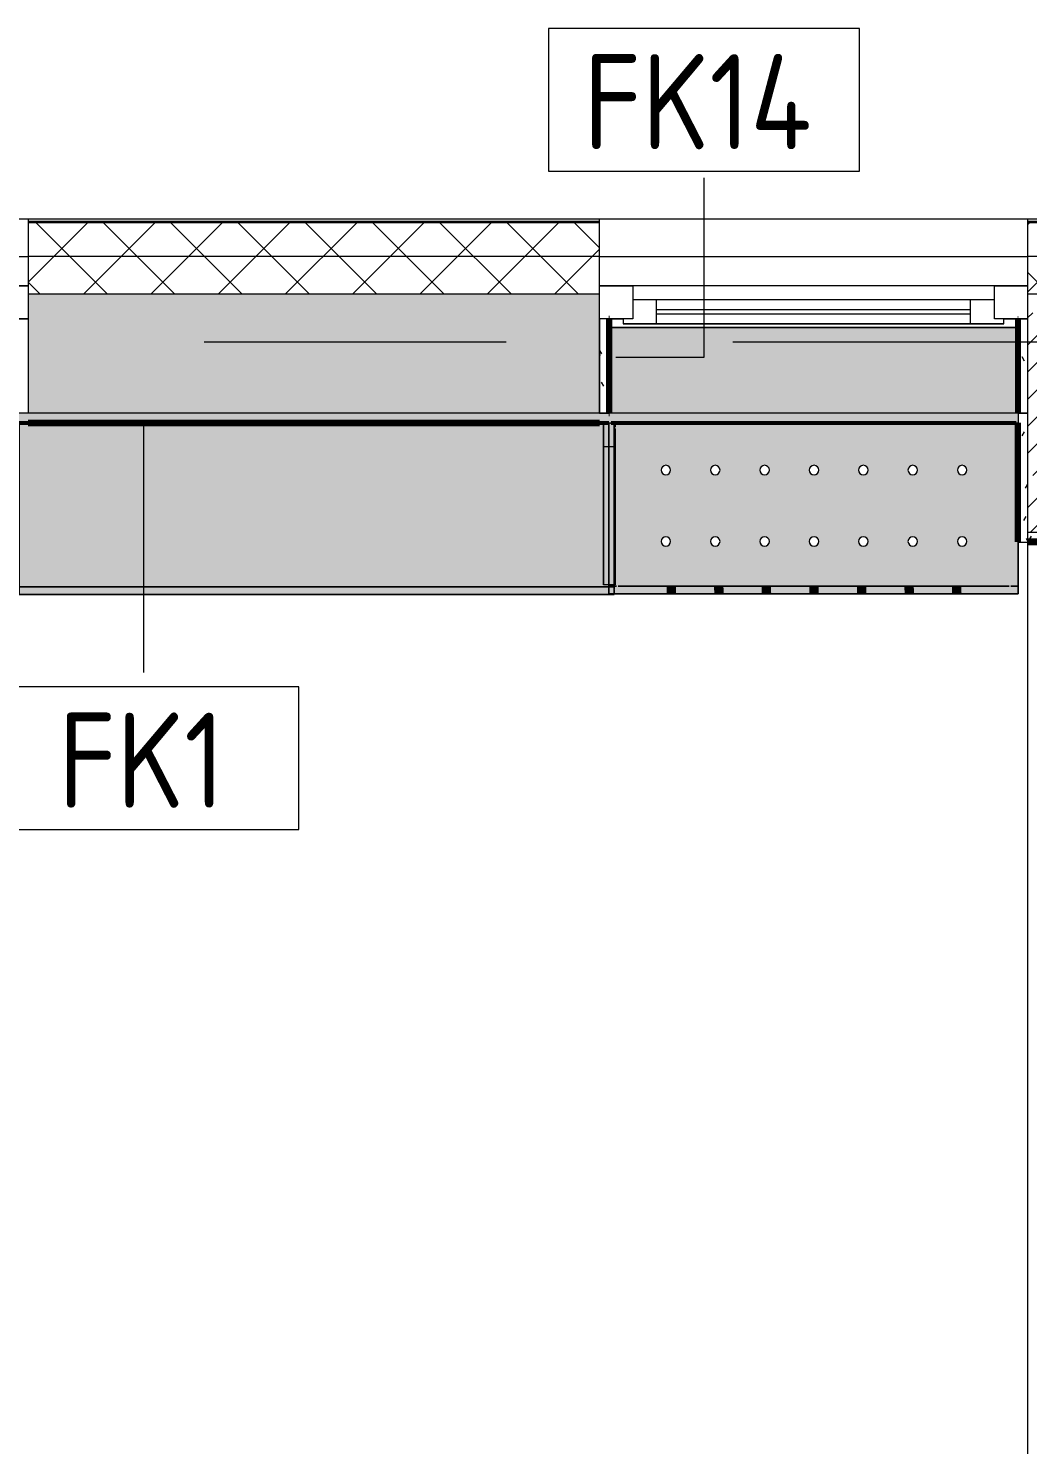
# Model space of a CAD drawing. Header units: millimetres. Extents: x 81469 to 279813, y -8553 to 29000.
# Drawn here: x 103450 to 105550, y 18982 to 21959 of the extents above; entities that cross this region are included whole.
import ezdxf

# ---------------------------------------------------------------- set-up
doc = ezdxf.new("R2010")
doc.units = ezdxf.units.MM
doc.linetypes.add('Осевая', pattern=[3175, 635, -476.25, 1587.5, -476.25])
for name, color, linetype, lineweight in [('A-GLAZ', 7, 'Continuous', 9), ('A-GLAZ-1', 7, 'Continuous', 13), ('A-WALL', 7, 'Continuous', 9), ('A-WALL-IDEN', 7, 'Continuous', 9), ('I-WALL', 7, 'Continuous', 9), ('S-COLS', 7, 'Continuous', 9), ('Оси-2', 7, 'Осевая', 9)]:
    doc.layers.add(name, color=color, linetype=linetype, lineweight=lineweight)
for name, color, linetype, lineweight, true_color in [('A-WALL-1', 7, 'Continuous', 9, 0xc0c0c0), ('I-WALL-11', 7, 'Continuous', 53, 0xeaa7bf), ('I-WALL-14', 7, 'Continuous', 80, 0xffd2ff), ('I-WALL-4', 7, 'Continuous', 9, 0xc0c0c0), ('I-WALL-8', 7, 'Continuous', 80, 0xff80c0), ('S-WALL-ANLY', 7, 'Continuous', 13, 0x008040), ('S-WALL-ANLY-1', 7, 'Continuous', 5, 0x008040), ('Знаки-1', 9, 'Continuous', 9, 0x808080), ('Знаки-3', 7, 'Continuous', 9, 0xd1cabb), ('Знаки-5', 7, 'Continuous', 9, 0xc1bbaf), ('Знаки-6', 7, 'Continuous', 9, 0xaba79f), ('Знаки-7', 7, 'Continuous', 9, 0xccc5b7), ('Знаки-8', 7, 'Continuous', 9, 0xd4ccbd)]:
    doc.layers.add(name, color=color, linetype=linetype, lineweight=lineweight, true_color=true_color)
doc.layers.add('Знаки-4', color=7, linetype='Continuous', lineweight=9, transparency=0.5)
doc.styles.add('GOST Common_1', font='GOST_Common.ttf', dxfattribs={"width": 0.9, "height": 200})
pattern_1 = [(0, (0, 0), (121.92, 30.48), [10.058, -81.382, 10.058, -81.382, -487.68]), (0, (0, 0), (121.92, 30.48), [-182.88, 10.058, -172.822, 10.058, -81.382, -213.36]), (0, (0, 0), (121.92, 30.48), [-457.2, 10.058, -50.902, 10.058, -142.342]), (120, (45.72, 15.24), (-87.356454, 90.345817), [10.058, -81.382, 10.058, -81.382, -487.68]), (120, (45.72, 15.24), (-87.356454, 90.345817), [-182.88, 10.058, -172.822, 10.058, -81.382, -213.36]), (120, (45.72, 15.24), (-87.356454, 90.345817), [-457.2, 10.058, -50.902, 10.058, -142.342]), (240, (60.96, 76.2), (-34.563546, -120.825817), [10.058, -81.382, 10.058, -81.382, -487.68]), (240, (60.96, 76.2), (-34.563546, -120.825817), [-182.88, 10.058, -172.822, 10.058, -81.382, -213.36]), (240, (60.96, 76.2), (-34.563546, -120.825817), [-457.2, 10.058, -50.902, 10.058, -142.342])]

# ---------------------------------------------------------------- blocks, each defined once
blk = doc.blocks.new('120_Окно_СКБ_1Ст - 120_Окно_СКБ_1Ст 900х2500_h_ с форточкой-V9-План отделки стен 3 этажа в осях 23-33')
at = {"layer": 'A-GLAZ'}
for p, q in [((450, -57), (-450, -57)), ((-330, -107), (330, -107)), ((330, -117), (-330, -117)), ((-430, -127), (-400, -127)), ((400, -127), (449.8, -127))]:
    blk.add_line(p, q, dxfattribs=at)
at = {"layer": 'A-GLAZ-1'}
for p, q in [((-450, -127), (-450, -57)), ((-450, -57), (-380, -57)), ((-380, -57), (-380, -127)), ((380, -127), (380, -57)), ((380, -57), (450, -57)), ((450, -57), (450, -127)), ((380, -87), (-380, -87)), ((-380, -87), (-380, -127)), ((-330, -137), (-330, -87)), ((330, -137), (330, -87)), ((380, -127), (380, -87)), ((-380, -127), (-450, -127)), ((-380, -127), (-400, -127)), ((-400, -127), (-400, -137)), ((-400, -137), (400, -137)), ((400, -137), (-400, -137)), ((450, -127), (380, -127)), ((400, -127), (380, -127)), ((400, -137), (400, -127))]:
    blk.add_line(p, q, dxfattribs=at)
blk = doc.blocks.new('120_Окно_СКБ_2Ст_Фрамуга сверху - 120_Окно_СКБ_2Ст_2300х2500_h_ ДОО-V10-План отделки стен 3 этажа в осях 23-33')
at = {"layer": 'A-GLAZ'}
for p, q in [((1150, -57), (-1150, -57)), ((-1080, -57), (1080, -57)), ((-1030, -107), (470, -107)), ((470, -117), (-1030, -117)), ((640, -107), (1030, -107)), ((1030, -117), (640, -117)), ((-1130, -127), (-1100, -127)), ((540, -127), (570, -127)), ((540, -127), (570, -127)), ((1100, -127), (1150, -127))]:
    blk.add_line(p, q, dxfattribs=at)
at = {"layer": 'A-GLAZ-1'}
for p, q in [((-1150, -127), (-1150, -57)), ((-1150, -57), (-1080, -57)), ((-1080, -57), (-1080, -127)), ((520, -127), (520, -57)), ((520, -57), (590, -57)), ((590, -57), (590, -127)), ((1080, -127), (1080, -57)), ((1080, -57), (1150, -57)), ((1150, -57), (1150, -127)), ((520, -87), (-1080, -87)), ((-1080, -87), (-1080, -127)), ((-1030, -137), (-1030, -87)), ((470, -137), (470, -87)), ((520, -127), (520, -87)), ((1080, -87), (590, -87)), ((590, -87), (590, -127)), ((640, -137), (640, -87)), ((1030, -137), (1030, -87)), ((1080, -127), (1080, -87)), ((-1080, -127), (-1150, -127)), ((-1080, -127), (-1100, -127)), ((-1100, -127), (-1100, -137)), ((-1100, -137), (540, -137)), ((540, -137), (-1100, -137)), ((590, -127), (520, -127)), ((540, -127), (520, -127)), ((540, -137), (540, -127)), ((590, -127), (570, -127)), ((570, -127), (570, -137)), ((570, -137), (1100, -137)), ((1100, -137), (570, -137)), ((1150, -127), (1080, -127)), ((1100, -127), (1080, -127)), ((1100, -137), (1100, -127))]:
    blk.add_line(p, q, dxfattribs=at)
blk = doc.blocks.new('BSC_Колонна _Прямоугольная - 500х500-23282986-План отделки стен 3 этажа в осях 23-33')
at = {"layer": 'S-COLS'}
h = blk.add_hatch(dxfattribs=at)
h.set_pattern_fill('FP_27', color=256, style=0, pattern_type=2)
h.set_pattern_definition([(45, (-105800, -21150), (-57.024626, 57.024626), []), (45, (-105742.975, -21150), (-57.024626, 57.024626), [100.806, -20.161, 3.353, -16.808])])
h.paths.add_polyline_path([(-250, -250), (250, -250), (250, 250), (-250, 250), (-250, -39.9)])
for p, q in [((250, 250), (-250, 250)), ((-250, 250), (-250, -250)), ((250, -250), (250, 250)), ((-250, -250), (250, -250))]:
    blk.add_line(p, q, dxfattribs=at)
blk = doc.blocks.new('Зашивка радиатора_ с перфорацией М1_1 - Зашивка радиатора_ с перфорацией М1_1-V60-План отделки стен 3 этажа в осях 23-33')
at = {"layer": 'Знаки-4'}
for points in [[(428.8, 200), (430, 200), (429.8, 380), (-430, 380), (-430, 200), (209.4, 200)], [(-206.5, -179.9), (430, -179.7), (430, -163.9), (-430, -163.9), (-430, -179.9), (-209.1, -179.9)], [(-313.1, -179.9), (-279, -179.9), (-279.7, -163.9), (-319, -163.9), (-318.3, -179.9), (-316.3, -179.9)], [(-306.1, -179.9), (-289, -179.9), (-289.3, -163.9), (-309, -163.9), (-308.7, -179.9), (-307.7, -179.9)], [(-204, -179.9), (-179, -179.9), (-179.7, -163.9), (-219, -163.9), (-218.3, -179.9), (-204.2, -179.9)], [(-199, -179.9), (-189, -179.9), (-189.3, -163.9), (-209, -163.9), (-208.7, -179.9), (-201.6, -179.9)], [(-119, -179.9), (-79, -179.9), (-79.7, -163.9), (-119, -163.9)], [(-109, -179.9), (-89, -179.9), (-89.3, -163.9), (-109, -163.9)], [(-99, -179.9), (-89, -179.9), (-89.3, -163.9), (-109, -163.9), (-108.7, -179.9), (-101.6, -179.9)], [(1, -179.9), (21, -179.9), (20.3, -163.9), (-19, -163.9), (-18.3, -179.9), (-4.2, -179.9)], [(10.7, -179.9), (11, -179.9), (10.7, -163.9), (-9, -163.9), (-8.7, -179.9), (9.7, -179.9)], [(81, -179.9), (121, -179.9), (120.3, -163.9), (81, -163.9)], [(110.7, -179.9), (111, -179.9), (110.7, -163.9), (91, -163.9), (91.3, -179.9), (109.7, -179.9)], [(220.3, -179.9), (221, -179.9), (220.3, -163.9), (181, -163.9), (181.7, -179.9), (218.3, -179.9)], [(210.7, -179.9), (211, -179.9), (210.7, -163.9), (191, -163.9), (191.3, -179.9), (209.7, -179.9)], [(201, -179.9), (211, -179.9), (210.7, -163.9), (191, -163.9), (191.3, -179.9), (198.4, -179.9)], [(281, -179.9), (321, -179.9), (320.3, -163.9), (281, -163.9)], [(301, -179.9), (311, -179.9), (310.7, -163.9), (291, -163.9), (291.3, -179.9), (298.4, -179.9)]]:
    blk.add_hatch(color=256, dxfattribs=at).paths.add_polyline_path(points)
h = blk.add_hatch(color=256, dxfattribs=at)
h.paths.add_polyline_path([(-328.6, -179.9), (430.2, -179.9), (429.8, 180), (-430, 180), (-430, -179.9)])
h.paths.add_polyline_path([(1, -79.6), (-4, -78.3), (-7.7, -74.6), (-9, -69.6), (-7.7, -64.6), (-4, -61), (1, -59.6), (6, -61), (9.7, -64.6), (11, -69.6), (9.7, -74.6), (6, -78.3), (3.6, -79.3)])
h.paths.add_polyline_path([(312.2, -79.6), (307.3, -78.3), (303.6, -74.6), (302.3, -69.6), (303.6, -64.6), (307.3, -61), (312.2, -59.6), (317.3, -61), (320.9, -64.6), (322.3, -69.6), (320.9, -74.6), (317.3, -78.3), (314.8, -79.3)])
h.paths.add_polyline_path([(208.5, -79.6), (203.5, -78.3), (199.8, -74.6), (198.5, -69.6), (199.8, -64.6), (203.5, -61), (209.4, -59.8), (213.5, -61), (217.2, -64.6), (218.5, -69.6), (217.2, -74.6), (213.5, -78.3), (209.4, -79.5)])
h.paths.add_polyline_path([(104.7, -79.6), (99.8, -78.3), (96.1, -74.6), (94.8, -69.6), (96.1, -64.6), (99.8, -61), (104.7, -59.6), (109.8, -61), (113.4, -64.6), (114.8, -69.6), (113.4, -74.6), (109.8, -78.3), (107.3, -79.3)])
h.paths.add_polyline_path([(-310.3, -79.6), (-315.2, -78.3), (-318.9, -74.6), (-320.2, -69.6), (-318.9, -64.6), (-315.2, -61), (-310.3, -59.6), (-305.2, -61), (-301.6, -64.6), (-300.2, -69.6), (-301.6, -74.6), (-305.2, -78.3), (-307.7, -79.3)])
h.paths.add_polyline_path([(-102.8, -79.6), (-107.7, -78.3), (-111.4, -74.6), (-112.7, -69.6), (-111.4, -64.6), (-107.7, -61), (-102.8, -59.6), (-97.7, -61), (-94.1, -64.6), (-92.7, -69.6), (-94.1, -74.6), (-97.7, -78.3), (-100.2, -79.3)])
h.paths.add_polyline_path([(-206.5, -79.6), (-211.5, -78.3), (-215.2, -74.6), (-216.5, -69.6), (-215.2, -64.6), (-211.5, -61), (-206.5, -59.6), (-201.5, -61), (-197.8, -64.6), (-196.5, -69.6), (-197.8, -74.6), (-201.5, -78.3), (-203.9, -79.3)])
h.paths.add_polyline_path([(312.2, 70.4), (307.3, 71.7), (303.6, 75.4), (302.3, 80.4), (303.6, 85.4), (307.3, 89), (312.2, 90.4), (317.3, 89), (320.9, 85.4), (322.3, 80.4), (320.9, 75.4), (317.3, 71.7), (314.8, 70.7)])
h.paths.add_polyline_path([(104.7, 70.4), (99.8, 71.7), (96.1, 75.4), (94.8, 80.4), (96.1, 85.4), (99.8, 89), (104.7, 90.4), (109.8, 89), (113.4, 85.4), (114.8, 80.4), (113.4, 75.4), (109.8, 71.7), (107.3, 70.7)])
h.paths.add_polyline_path([(208.5, 70.4), (203.5, 71.7), (199.8, 75.4), (198.5, 80.4), (199.8, 85.4), (203.5, 89), (209.4, 90.2), (213.5, 89), (217.2, 85.4), (218.5, 80.4), (217.2, 75.4), (213.5, 71.7), (209.4, 70.5)])
h.paths.add_polyline_path([(-206.5, 70.4), (-211.5, 71.7), (-215.2, 75.4), (-216.5, 80.4), (-215.2, 85.4), (-211.5, 89), (-206.5, 90.4), (-201.5, 89), (-197.8, 85.4), (-196.5, 80.4), (-197.8, 75.4), (-201.5, 71.7), (-203.9, 70.7)])
h.paths.add_polyline_path([(1, 70.4), (-4, 71.7), (-7.7, 75.4), (-9, 80.4), (-7.7, 85.4), (-4, 89), (1, 90.4), (6, 89), (9.7, 85.4), (11, 80.4), (9.7, 75.4), (6, 71.7), (3.6, 70.7)])
h.paths.add_polyline_path([(-102.8, 70.4), (-107.7, 71.7), (-111.4, 75.4), (-112.7, 80.4), (-111.4, 85.4), (-107.7, 89), (-102.8, 90.4), (-97.7, 89), (-94.1, 85.4), (-92.7, 80.4), (-94.1, 75.4), (-97.7, 71.7), (-100.2, 70.7)])
h.paths.add_polyline_path([(-310.3, 70.4), (-315.2, 71.7), (-318.9, 75.4), (-320.2, 80.4), (-318.9, 85.4), (-315.2, 89), (-310.3, 90.4), (-305.2, 89), (-301.6, 85.4), (-300.2, 80.4), (-301.6, 75.4), (-305.2, 71.7), (-307.7, 70.7)])
at = {"layer": 'Знаки-1'}
for p, q in [((430, 380), (-430, 380)), ((-430, 180), (-430, -179.9)), ((430.2, -179.9), (430.2, -71)), ((-430, -179.9), (430.2, -179.9))]:
    blk.add_line(p, q, dxfattribs=at)
for centre, start, end in [((-310.3, 80.4), 0, 180), ((-206.5, 80.4), 0, 180), ((-102.8, 80.4), 0, 180), ((1, 80.4), 0, 180), ((104.7, 80.4), 0, 180), ((208.5, 80.4), 0, 180), ((312.2, 80.4), 0, 180), ((-310.3, 80.4), 180, 0), ((-206.5, 80.4), 180, 360), ((-102.8, 80.4), 180, 0), ((1, 80.4), 180, 0), ((104.7, 80.4), 180, 360), ((208.5, 80.4), 180, 0), ((312.2, 80.4), 180, 0), ((-310.3, -69.6), 0, 180), ((-310.3, -69.6), 180, 0), ((-206.5, -69.6), 0, 180), ((-206.5, -69.6), 180, 0), ((-102.8, -69.6), 0, 180), ((-102.8, -69.6), 180, 0), ((1, -69.6), 0, 180), ((1, -69.6), 180, 0), ((104.7, -69.6), 0, 180), ((104.7, -69.6), 180, 0), ((208.5, -69.6), 0, 180), ((208.5, -69.6), 180, 0), ((312.2, -69.6), 0, 180), ((312.2, -69.6), 180, 0)]:
    blk.add_arc(centre, 10, start, end, dxfattribs=at)
at = {"layer": 'Знаки-3'}
for p, q in [((-430, -164.9), (-430, -179.9)), ((-304.2, -163.9), (-307.7, -163.9)), ((-294, -163.9), (-304, -163.9)), ((-290.3, -163.9), (-293.8, -163.9)), ((-204.2, -163.9), (-207.7, -163.9)), ((-194, -163.9), (-204, -163.9)), ((-190.3, -163.9), (-193.8, -163.9)), ((-107.7, -163.9), (-104.2, -163.9)), ((-104.2, -163.9), (-107.7, -163.9)), ((-104, -163.9), (-94, -163.9)), ((-94, -163.9), (-104, -163.9)), ((-93.8, -163.9), (-90.3, -163.9)), ((-90.3, -163.9), (-93.8, -163.9)), ((-4.2, -163.9), (-7.7, -163.9)), ((6, -163.9), (-4, -163.9)), ((9.7, -163.9), (6.2, -163.9)), ((95.8, -163.9), (92.3, -163.9)), ((106, -163.9), (96, -163.9)), ((109.7, -163.9), (106.2, -163.9)), ((192.3, -163.9), (195.8, -163.9)), ((195.8, -163.9), (192.3, -163.9)), ((196, -163.9), (206, -163.9)), ((206, -163.9), (196, -163.9)), ((206.2, -163.9), (209.5, -163.9)), ((209.5, -163.9), (206.2, -163.9)), ((295.8, -163.9), (292.3, -163.9)), ((306, -163.9), (296, -163.9)), ((309.7, -163.9), (306.2, -163.9)), ((-430, -179.9), (-419.2, -179.9)), ((-307.7, -179.9), (-304.2, -179.9)), ((-304, -179.9), (-294, -179.9)), ((-293.8, -179.9), (-290.3, -179.9)), ((-207.7, -179.9), (-204.2, -179.9)), ((-204, -179.9), (-194, -179.9)), ((-193.8, -179.9), (-190.3, -179.9)), ((-107.7, -179.9), (-104.2, -179.9)), ((-104.2, -179.9), (-107.7, -179.9)), ((-104, -179.9), (-94, -179.9)), ((-94, -179.9), (-104, -179.9)), ((-93.8, -179.9), (-90.3, -179.9)), ((-90.3, -179.9), (-93.8, -179.9)), ((-7.7, -179.9), (-4.2, -179.9)), ((-4, -179.9), (6, -179.9)), ((6.2, -179.9), (9.7, -179.9)), ((92.3, -179.9), (95.8, -179.9)), ((96, -179.9), (106, -179.9)), ((106.2, -179.9), (109.7, -179.9)), ((192.3, -179.9), (195.8, -179.9)), ((195.8, -179.9), (192.3, -179.9)), ((196, -179.9), (206, -179.9)), ((206, -179.9), (196, -179.9)), ((206.2, -179.9), (209.5, -179.9)), ((209.5, -179.9), (206.2, -179.9)), ((292.3, -179.9), (295.8, -179.9)), ((296, -179.9), (306, -179.9)), ((306.2, -179.9), (309.7, -179.9))]:
    blk.add_line(p, q, dxfattribs=at)
at = {"layer": 'Знаки-5'}
for p, q in [((-430, 200), (-430, 380)), ((430, 380), (430, 200)), ((-430, -179.9), (-430, 179)), ((-430, -163.9), (-419, -163.9)), ((-430, -163.9), (-430, -179.9)), ((-414.4, -163.9), (-419, -163.9)), ((-394.9, -163.9), (-410.5, -163.9)), ((-319, -163.9), (-394.3, -163.9)), ((-319, -163.9), (-279, -163.9)), ((-279, -163.9), (-319, -163.9)), ((-219, -163.9), (-279, -163.9)), ((-219, -163.9), (-209, -163.9)), ((-209, -163.9), (-219, -163.9)), ((-209, -163.9), (-189, -163.9)), ((-189, -163.9), (-209, -163.9)), ((-189, -163.9), (-179, -163.9)), ((-179, -163.9), (-189, -163.9)), ((-119, -163.9), (-179, -163.9)), ((-119, -163.9), (-109, -163.9)), ((-109, -163.9), (-119, -163.9)), ((-109, -163.9), (-89, -163.9)), ((-89, -163.9), (-109, -163.9)), ((-89, -163.9), (-79, -163.9)), ((-79, -163.9), (-89, -163.9)), ((-19, -163.9), (-79, -163.9)), ((-19, -163.9), (21, -163.9)), ((21, -163.9), (-19, -163.9)), ((81, -163.9), (21, -163.9)), ((81, -163.9), (91, -163.9)), ((81.7, -163.9), (81, -163.9)), ((83.7, -163.9), (81.7, -163.9)), ((91, -163.9), (83.7, -163.9)), ((91, -163.9), (91.3, -163.9)), ((92.3, -163.9), (91, -163.9)), ((91.3, -163.9), (98.4, -163.9)), ((93.9, -163.9), (92.3, -163.9)), ((106, -163.9), (93.9, -163.9)), ((98.4, -163.9), (101, -163.9)), ((101, -163.9), (103.6, -163.9)), ((103.6, -163.9), (106, -163.9)), ((106, -163.9), (108.1, -163.9)), ((108.1, -163.9), (106, -163.9)), ((108.1, -163.9), (110.7, -163.9)), ((109.7, -163.9), (108.1, -163.9)), ((110.7, -163.9), (109.7, -163.9)), ((110.7, -163.9), (111, -163.9)), ((111, -163.9), (110.7, -163.9)), ((111, -163.9), (115.1, -163.9)), ((115.1, -163.9), (111, -163.9)), ((115.1, -163.9), (118.3, -163.9)), ((121, -163.9), (115.1, -163.9)), ((118.3, -163.9), (120.3, -163.9)), ((120.3, -163.9), (121, -163.9)), ((181, -163.9), (121, -163.9)), ((181, -163.9), (191, -163.9)), ((191, -163.9), (181, -163.9)), ((191, -163.9), (196, -163.9)), ((193.9, -163.9), (191, -163.9)), ((203.6, -163.9), (193.9, -163.9)), ((196, -163.9), (201, -163.9)), ((201, -163.9), (210.7, -163.9)), ((206, -163.9), (203.6, -163.9)), ((208.1, -163.9), (206, -163.9)), ((209.7, -163.9), (208.1, -163.9)), ((210.7, -163.9), (209.7, -163.9)), ((210.7, -163.9), (211, -163.9)), ((211, -163.9), (210.7, -163.9)), ((211, -163.9), (221, -163.9)), ((221, -163.9), (211, -163.9)), ((281, -163.9), (221, -163.9)), ((281, -163.9), (321, -163.9)), ((306.2, -163.9), (281, -163.9)), ((321, -163.9), (306.2, -163.9)), ((394.9, -163.9), (321, -163.9)), ((411.1, -163.9), (395.4, -163.9)), ((430, -163.9), (414.9, -163.9)), ((430, -163.9), (430, -179.7)), ((-419, -179.9), (-430, -179.9)), ((-419, -179.9), (-430, -179.9)), ((-419, -179.9), (-319, -179.9)), ((-319, -179.9), (-279, -179.9)), ((-279, -179.9), (-319, -179.9)), ((-279, -179.9), (-219, -179.9)), ((-219, -179.9), (-209, -179.9)), ((-209, -179.9), (-219, -179.9)), ((-209, -179.9), (-189, -179.9)), ((-189, -179.9), (-209, -179.9)), ((-189, -179.9), (-179, -179.9)), ((-179, -179.9), (-189, -179.9)), ((-179, -179.9), (-119, -179.9)), ((-119, -179.9), (-109, -179.9)), ((-118.3, -179.9), (-119, -179.9)), ((-113.1, -179.9), (-118.3, -179.9)), ((-109, -179.9), (-113.1, -179.9)), ((-109, -179.9), (-96.4, -179.9)), ((-108.7, -179.9), (-109, -179.9)), ((-101.6, -179.9), (-108.7, -179.9)), ((-96.4, -179.9), (-101.6, -179.9)), ((-96.4, -179.9), (-94, -179.9)), ((-94, -179.9), (-96.4, -179.9)), ((-94, -179.9), (-91.9, -179.9)), ((-89, -179.9), (-94, -179.9)), ((-91.9, -179.9), (-89.3, -179.9)), ((-89.3, -179.9), (-89, -179.9)), ((-89, -179.9), (-79, -179.9)), ((-79.7, -179.9), (-89, -179.9)), ((-79, -179.9), (-79.7, -179.9)), ((-79, -179.9), (-19, -179.9)), ((-19, -179.9), (-18.3, -179.9)), ((1, -179.9), (-19, -179.9)), ((-18.3, -179.9), (-16.3, -179.9)), ((-16.3, -179.9), (-13.1, -179.9)), ((-13.1, -179.9), (-4.2, -179.9)), ((-4.2, -179.9), (11, -179.9)), ((11, -179.9), (1, -179.9)), ((11, -179.9), (15.1, -179.9)), ((18.3, -179.9), (11, -179.9)), ((15.1, -179.9), (18.3, -179.9)), ((18.3, -179.9), (20.3, -179.9)), ((21, -179.9), (18.3, -179.9)), ((20.3, -179.9), (21, -179.9)), ((21, -179.9), (81, -179.9)), ((81, -179.9), (81.7, -179.9)), ((91, -179.9), (81, -179.9)), ((81.7, -179.9), (83.7, -179.9)), ((83.7, -179.9), (86.9, -179.9)), ((86.9, -179.9), (91, -179.9)), ((91, -179.9), (93.9, -179.9)), ((91.3, -179.9), (91, -179.9)), ((96, -179.9), (91.3, -179.9)), ((93.9, -179.9), (96, -179.9)), ((96, -179.9), (98.4, -179.9)), ((108.1, -179.9), (96, -179.9)), ((98.4, -179.9), (101, -179.9)), ((101, -179.9), (103.6, -179.9)), ((103.6, -179.9), (108.1, -179.9)), ((108.1, -179.9), (110.7, -179.9)), ((110.7, -179.9), (108.1, -179.9)), ((110.7, -179.9), (111, -179.9)), ((111, -179.9), (110.7, -179.9)), ((111, -179.9), (118.3, -179.9)), ((118.3, -179.9), (111, -179.9)), ((118.3, -179.9), (121, -179.9)), ((121, -179.9), (118.3, -179.9)), ((121, -179.9), (181, -179.9)), ((181, -179.9), (191, -179.9)), ((191, -179.9), (181, -179.9)), ((191, -179.9), (192.3, -179.9)), ((198.4, -179.9), (191, -179.9)), ((192.3, -179.9), (193.9, -179.9)), ((193.9, -179.9), (196, -179.9)), ((196, -179.9), (198.4, -179.9)), ((198.4, -179.9), (201, -179.9)), ((201, -179.9), (198.4, -179.9)), ((201, -179.9), (208.1, -179.9)), ((208.1, -179.9), (201, -179.9)), ((208.1, -179.9), (211, -179.9)), ((209.7, -179.9), (208.1, -179.9)), ((210.7, -179.9), (209.7, -179.9)), ((211, -179.9), (210.7, -179.9)), ((211, -179.9), (221, -179.9)), ((221, -179.9), (211, -179.9)), ((221, -179.9), (281, -179.9)), ((281, -179.9), (321, -179.9)), ((321, -179.9), (281, -179.9)), ((321, -179.9), (430, -179.9))]:
    blk.add_line(p, q, dxfattribs=at)
at = {"layer": 'Знаки-6'}
for p, q in [((-430, 380), (430, 380)), ((430.2, -71), (430.2, -179.9)), ((-419, -163.9), (-414.4, -163.9)), ((-410.5, -163.9), (-394.9, -163.9)), ((-394.3, -163.9), (394.9, -163.9)), ((395.4, -163.9), (411.1, -163.9)), ((414.9, -163.9), (430, -163.9)), ((430, -179.7), (430, -163.9)), ((430.2, -179.9), (-419, -179.9)), ((430, -179.9), (-419, -179.9))]:
    blk.add_line(p, q, dxfattribs=at)
for centre, start, end in [((-310.3, 80.4), 0, 180), ((-206.5, 80.4), 0, 180), ((-102.8, 80.4), 0, 180), ((1, 80.4), 0, 180), ((104.7, 80.4), 0, 180), ((208.5, 80.4), 0, 180), ((312.2, 80.4), 0, 180), ((-310.3, 80.4), 180, 360), ((-206.5, 80.4), 180, 360), ((-102.8, 80.4), 180, 360), ((1, 80.4), 180, 360), ((104.7, 80.4), 180, 360), ((208.5, 80.4), 180, 360), ((312.2, 80.4), 180, 0), ((-310.3, -69.6), 0, 180), ((-310.3, -69.6), 180, 360), ((-206.5, -69.6), 0, 180), ((-206.5, -69.6), 180, 360), ((-102.8, -69.6), 0, 180), ((-102.8, -69.6), 180, 360), ((1, -69.6), 0, 180), ((1, -69.6), 180, 360), ((104.7, -69.6), 0, 180), ((104.7, -69.6), 180, 360), ((208.5, -69.6), 0, 180), ((208.5, -69.6), 180, 360), ((312.2, -69.6), 0, 180), ((312.2, -69.6), 180, 360)]:
    blk.add_arc(centre, 10, start, end, dxfattribs=at)
at = {"layer": 'Знаки-7'}
for p, q in [((-419, -163.9), (-430, -163.9)), ((-309, -163.9), (-318.3, -163.9)), ((-309, -163.9), (-307.7, -163.9)), ((-304.2, -163.9), (-309, -163.9)), ((-307.7, -163.9), (-304.2, -163.9)), ((-304, -163.9), (-294, -163.9)), ((-294, -163.9), (-304, -163.9)), ((-293.8, -163.9), (-290.3, -163.9)), ((-289, -163.9), (-293.8, -163.9)), ((-290.3, -163.9), (-289, -163.9)), ((-279.7, -163.9), (-289, -163.9)), ((-209, -163.9), (-218.3, -163.9)), ((-207.7, -163.9), (-204.2, -163.9)), ((-204.2, -163.9), (-207.7, -163.9)), ((-204, -163.9), (-194, -163.9)), ((-194, -163.9), (-204, -163.9)), ((-193.8, -163.9), (-190.3, -163.9)), ((-190.3, -163.9), (-193.8, -163.9)), ((-179.7, -163.9), (-189, -163.9)), ((-109, -163.9), (-118.3, -163.9)), ((-109, -163.9), (-89, -163.9)), ((-89, -163.9), (-109, -163.9)), ((-79.7, -163.9), (-89, -163.9)), ((-9, -163.9), (-18.3, -163.9)), ((-9, -163.9), (-7.7, -163.9)), ((-4.2, -163.9), (-9, -163.9)), ((-7.7, -163.9), (-4.2, -163.9)), ((-4, -163.9), (6, -163.9)), ((6, -163.9), (-4, -163.9)), ((6.2, -163.9), (9.7, -163.9)), ((11, -163.9), (6.2, -163.9)), ((9.7, -163.9), (11, -163.9)), ((20.3, -163.9), (11, -163.9)), ((91, -163.9), (81.7, -163.9)), ((92.3, -163.9), (95.8, -163.9)), ((95.8, -163.9), (92.3, -163.9)), ((96, -163.9), (101, -163.9)), ((106, -163.9), (96, -163.9)), ((101, -163.9), (106, -163.9)), ((106.2, -163.9), (109.7, -163.9)), ((109.7, -163.9), (106.2, -163.9)), ((120.3, -163.9), (111, -163.9)), ((191, -163.9), (181.7, -163.9)), ((191, -163.9), (192.3, -163.9)), ((211, -163.9), (191, -163.9)), ((192.3, -163.9), (196, -163.9)), ((196, -163.9), (198.4, -163.9)), ((198.4, -163.9), (211, -163.9)), ((220.3, -163.9), (211, -163.9)), ((291, -163.9), (281.7, -163.9)), ((291, -163.9), (295.8, -163.9)), ((295.8, -163.9), (291, -163.9)), ((296, -163.9), (306, -163.9)), ((306, -163.9), (296, -163.9)), ((306.2, -163.9), (311, -163.9)), ((311, -163.9), (306.2, -163.9)), ((320.3, -163.9), (311, -163.9)), ((-318.3, -179.9), (-309, -179.9)), ((-309, -179.9), (-304.2, -179.9)), ((-307.7, -179.9), (-309, -179.9)), ((-304.2, -179.9), (-307.7, -179.9)), ((-304, -179.9), (-294, -179.9)), ((-299, -179.9), (-304, -179.9)), ((-294, -179.9), (-299, -179.9)), ((-293.8, -179.9), (-289, -179.9)), ((-289, -179.9), (-293.8, -179.9)), ((-289, -179.9), (-279.7, -179.9)), ((-218.3, -179.9), (-209, -179.9)), ((-207.7, -179.9), (-204.2, -179.9)), ((-204.2, -179.9), (-207.7, -179.9)), ((-204, -179.9), (-194, -179.9)), ((-199, -179.9), (-204, -179.9)), ((-194, -179.9), (-199, -179.9)), ((-193.8, -179.9), (-190.3, -179.9)), ((-190.3, -179.9), (-193.8, -179.9)), ((-189, -179.9), (-179.7, -179.9)), ((-118.3, -179.9), (-109, -179.9)), ((-109, -179.9), (-101.6, -179.9)), ((-108.7, -179.9), (-109, -179.9)), ((-106.1, -179.9), (-108.7, -179.9)), ((-101.6, -179.9), (-106.1, -179.9)), ((-101.6, -179.9), (-91.9, -179.9)), ((-96.4, -179.9), (-101.6, -179.9)), ((-91.9, -179.9), (-96.4, -179.9)), ((-91.9, -179.9), (-89.3, -179.9)), ((-89.3, -179.9), (-91.9, -179.9)), ((-89.3, -179.9), (-89, -179.9)), ((-89, -179.9), (-89.3, -179.9)), ((-89, -179.9), (-79.7, -179.9)), ((-18.3, -179.9), (-9, -179.9)), ((-9, -179.9), (-8.7, -179.9)), ((-4.2, -179.9), (-9, -179.9)), ((-8.7, -179.9), (-6.1, -179.9)), ((-6.1, -179.9), (-4.2, -179.9)), ((-4, -179.9), (-1.6, -179.9)), ((1, -179.9), (-4, -179.9)), ((-1.6, -179.9), (6, -179.9)), ((3.6, -179.9), (1, -179.9)), ((6, -179.9), (3.6, -179.9)), ((6.2, -179.9), (10.7, -179.9)), ((9.7, -179.9), (6.2, -179.9)), ((11, -179.9), (9.7, -179.9)), ((10.7, -179.9), (11, -179.9)), ((11, -179.9), (20.3, -179.9)), ((81.7, -179.9), (91, -179.9)), ((92.3, -179.9), (95.8, -179.9)), ((95.8, -179.9), (92.3, -179.9)), ((96, -179.9), (101, -179.9)), ((106, -179.9), (96, -179.9)), ((101, -179.9), (106, -179.9)), ((106.2, -179.9), (109.7, -179.9)), ((109.7, -179.9), (106.2, -179.9)), ((111, -179.9), (120.3, -179.9)), ((181.7, -179.9), (191, -179.9)), ((191, -179.9), (191.3, -179.9)), ((193.9, -179.9), (191, -179.9)), ((191.3, -179.9), (203.6, -179.9)), ((201, -179.9), (193.9, -179.9)), ((210.7, -179.9), (201, -179.9)), ((203.6, -179.9), (211, -179.9)), ((211, -179.9), (210.7, -179.9)), ((211, -179.9), (220.3, -179.9)), ((281.7, -179.9), (291, -179.9)), ((291, -179.9), (295.8, -179.9)), ((292.3, -179.9), (291, -179.9)), ((295.8, -179.9), (292.3, -179.9)), ((296, -179.9), (306, -179.9)), ((301, -179.9), (296, -179.9)), ((306, -179.9), (301, -179.9)), ((306.2, -179.9), (311, -179.9)), ((311, -179.9), (306.2, -179.9)), ((311, -179.9), (320.3, -179.9))]:
    blk.add_line(p, q, dxfattribs=at)
at = {"layer": 'Знаки-8'}
for p, q in [((-104.2, -163.9), (-107.7, -163.9)), ((-94, -163.9), (-104, -163.9)), ((-90.3, -163.9), (-93.8, -163.9)), ((195.8, -163.9), (192.3, -163.9)), ((206, -163.9), (196, -163.9)), ((209.4, -163.9), (206.2, -163.9)), ((-107.7, -179.9), (-104.2, -179.9)), ((-104, -179.9), (-94, -179.9)), ((-93.8, -179.9), (-90.3, -179.9)), ((192.3, -179.9), (195.8, -179.9)), ((196, -179.9), (206, -179.9)), ((206.2, -179.9), (209.4, -179.9))]:
    blk.add_line(p, q, dxfattribs=at)
blk = doc.blocks.new('Зашивка без перфорации М3_2_1 - М3_2_14-31189097-План отделки стен 3 этажа в осях 23-33')
at = {"layer": 'Знаки-4'}
for points in [[(731.2, -179.9), (820.2, -179.9), (820.2, 180), (-430, 180), (-430, -179.9), (13.8, -179.9)], [(808.2, -179.9), (820, -178.9), (820, -163.9), (-430, -163.9), (-429, -179.9), (808.2, -179.9)]]:
    blk.add_hatch(color=256, dxfattribs=at).paths.add_polyline_path(points)
at = {"layer": 'Знаки-1'}
for p, q in [((820.2, 180), (-430, 180)), ((-430, 180), (-430, -179.9)), ((820.2, -179.9), (820.2, 180)), ((-430, -179.9), (820.2, -179.9))]:
    blk.add_line(p, q, dxfattribs=at)
at = {"layer": 'Знаки-3'}
for p, q in [((-430, -163.9), (-430, -179.7)), ((820, -163.9), (809.2, -163.9)), ((820, -163.9), (820, -167.9)), ((820, -170.1), (820, -174)), ((820, -174.1), (820, -175.6)), ((820, -176.4), (820, -178.9))]:
    blk.add_line(p, q, dxfattribs=at)
at = {"layer": 'Знаки-5'}
for p, q in [((-430, 180), (-418, 180)), ((798, 180), (809.2, 180)), ((-430, -179.7), (-430, -159.7)), ((809.2, -163.9), (-430, -163.9)), ((-430, -163.9), (-430, -179.7)), ((809.2, -163.9), (820, -163.9)), ((820, -167.9), (820, -163.9)), ((820, -174), (820, -170.1)), ((820, -175.6), (820, -174.1)), ((820, -178.9), (820, -176.4)), ((820.2, -159.7), (820.2, -167.6)), ((820.2, -169.9), (820.2, -173.9)), ((820.2, -174), (820.2, -175.6)), ((820.2, -176.4), (820.2, -178.9)), ((-430, -179.9), (820, -179.9))]:
    blk.add_line(p, q, dxfattribs=at)
at = {"layer": 'Знаки-6'}
for p, q in [((-418, 180), (798, 180)), ((-430, -163.9), (809.2, -163.9)), ((820.2, -179.9), (-430, -179.9)), ((820, -179.9), (-430, -179.9))]:
    blk.add_line(p, q, dxfattribs=at)
at = {"layer": 'Знаки-7'}
for p, q in [((-430, -159.7), (-430, 180)), ((814, 180), (820.2, 180)), ((820.2, 180), (820.2, 178.7)), ((820.2, 178), (820.2, 176.6)), ((820.2, 176.5), (820.2, 172.9)), ((820.2, 170.6), (820.2, 156.7)), ((820.2, 156.3), (820.2, -159.7))]:
    blk.add_line(p, q, dxfattribs=at)
blk = doc.blocks.new('Зашивка_ опоясывающая панель - Зашивка_ опоясывающая панель Т2_1-V70-План отделки стен 3 этажа в осях 23-33')
at = {"layer": 'Знаки-4'}
for points in [[(-406, 180), (-430, 180), (-430, -110), (-406, -110), (-406, 116)], [(-406, 180), (-430, 180), (-430, -160), (-406, -159.7), (-406, 116)]]:
    blk.add_hatch(color=256, dxfattribs=at).paths.add_polyline_path(points)
at = {"layer": 'Знаки-1'}
blk.add_line((-417.2, -160), (-406, -160), dxfattribs=at)
at = {"layer": 'Знаки-3'}
blk.add_line((-428.2, 180), (-417.2, 180), dxfattribs=at)
at = {"layer": 'Знаки-5'}
for p, q in [((-430, 180), (-430, -110)), ((-430, -110), (-430, 180)), ((-430, 180), (-428.2, 180)), ((-430, 180), (-428.2, 180)), ((-428.2, 180), (-417.2, 180)), ((-417.2, 180), (-406, 180)), ((-417.2, 180), (-406, 180)), ((-406, 180), (-406, -110)), ((-406, -110), (-406, 180)), ((-430, -110), (-430, -132.1)), ((-430, -110), (-428.2, -110)), ((-430, -110), (-428.2, -110)), ((-417.2, -110), (-406, -110)), ((-417.2, -110), (-406, -110)), ((-406, -159.7), (-406, -110)), ((-430, -132.6), (-430, -148.7)), ((-430, -151.3), (-430, -155.5)), ((-430, -155.6), (-430, -157.2)), ((-430, -158.1), (-430, -160)), ((-420.8, -160), (-430, -160))]:
    blk.add_line(p, q, dxfattribs=at)
at = {"layer": 'Знаки-6'}
for p, q in [((-430, -132.1), (-430, 180)), ((-430, 180), (-428.2, 180)), ((-417.2, 180), (-406, 180)), ((-406, 180), (-406, -159.7)), ((-430, -148.7), (-430, -132.6)), ((-430, -155.5), (-430, -151.3)), ((-430, -157.2), (-430, -155.6)), ((-430, -160), (-430, -158.1)), ((-430, -160), (-420.8, -160)), ((-406, -160), (-417.2, -160))]:
    blk.add_line(p, q, dxfattribs=at)
at = {"layer": 'Знаки-7'}
for p, q in [((-430, 180), (-430, -110)), ((-430, 180), (-428.2, 180)), ((-428.2, 180), (-417.2, 180)), ((-428.2, 180), (-417.2, 180)), ((-417.2, 180), (-406, 180)), ((-406, -110), (-406, 180)), ((-428.2, -110), (-417.2, -110)), ((-428.2, -110), (-417.2, -110))]:
    blk.add_line(p, q, dxfattribs=at)
blk = doc.blocks.new('М_стена_0001 - Типоразмер_без рамки-25382661-План отделки стен 3 этажа в осях 23-33')
at = {"layer": 'A-WALL-IDEN'}
for p, q in [((3.258, 1.523), (-3.273, 1.523)), ((-3.273, 1.523), (-3.273, -1.477)), ((3.258, -1.477), (3.258, 1.523)), ((-3.273, -1.477), (3.258, -1.477))]:
    blk.add_line(p, q, dxfattribs=at)

msp = doc.modelspace()

# ---------------------------------------------------------------- hatches: boundary and pattern name
at = {"layer": 'A-WALL'}
h = msp.add_hatch(dxfattribs=at)
h.set_pattern_fill('FP_2', color=256, style=0, pattern_type=2)
h.set_pattern_definition([(45, (0, 0), (-70.71068, 70.71068), []), (135, (0, 0), (-70.71068, -70.71068), [])])
h.paths.add_polyline_path([(125230, 21400), (125230, 21550), (120150.2, 21550), (120150.2, 21400), (125080, 21400)])
h.paths.add_polyline_path([(110331.6, 21400), (111250, 21400), (111250, 21550), (109950.4, 21550), (109950.4, 21400), (109972.9, 21400)])
h.paths.add_polyline_path([(93310, 21400), (93310, 21550), (93290, 21550), (93290, 21400)])
h.paths.add_polyline_path([(109050.4, 21400), (109050.4, 21550), (107750.4, 21550), (107750.4, 21400), (108896.8, 21400)])
h.paths.add_polyline_path([(118940.7, 21400), (119250.2, 21400), (119250.2, 21550), (117900.4, 21550), (117900.4, 21400), (118223.3, 21400)])
h.paths.add_polyline_path([(113550, 21400), (114700.4, 21400), (114700.4, 21550), (113550, 21550)])
h.paths.add_polyline_path([(116788.4, 21400), (117000.4, 21400), (117000.4, 21550), (116130.4, 21550), (116130.4, 21400)])
h.paths.add_polyline_path([(106050, 21400), (106850.4, 21400), (106850.4, 21550), (105550.2, 21550), (105550.2, 21400), (106027.1, 21400)])
h.paths.add_polyline_path([(104650.2, 21400), (104650.2, 21550), (103450, 21550), (103450, 21400), (104592.2, 21400)])
h.paths.add_polyline_path([(101150, 21400), (101150, 21550), (96610, 21550), (96610, 21400), (101005.1, 21400)])
at = {"layer": 'I-WALL'}
h = msp.add_hatch(dxfattribs=at)
h.set_pattern_fill('FP_1', color=256, style=0, pattern_type=2)
h.set_pattern_definition([(45, (0, 0), (-57.024626, 57.024626), []), (45, (57.025, 0), (-57.024626, 57.024626), [100.806, -20.161, 3.353, -16.808])])
h.paths.add_polyline_path([(117000.4, 21150), (117000.4, 21400), (116130.4, 21400), (116130.4, 21150), (116967.8, 21150)])
h.paths.add_polyline_path([(113560, 21150), (114700.4, 21150), (114700.4, 21400), (113550, 21400), (113550, 21150)])
h.paths.add_polyline_path([(121040, 21150), (121040, 21400), (120850, 21400), (120850, 21150)])
h.paths.add_polyline_path([(119250.2, 21150), (119250.2, 21400), (117900.4, 21400), (117900.4, 21150), (118940.7, 21150)])
h.paths.add_polyline_path([(106744.5, 21150), (106850.4, 21150), (106850.4, 21400), (106050, 21400), (106050, 21150)])
h.paths.add_polyline_path([(104592.2, 21150), (104650.2, 21150), (104650.2, 21400), (103450, 21400), (103450, 21150), (103874.8, 21150)])
h.paths.add_polyline_path([(107750.4, 21150), (109050.4, 21150), (109050.4, 21400), (107750.4, 21400), (107750.4, 21367)])
h.paths.add_polyline_path([(101005.1, 21150), (101150, 21150), (101150, 21400), (100800, 21400), (100800, 21150), (100820, 21150)])
h.paths.add_polyline_path([(109950.4, 21150), (110350, 21150), (110350, 21400), (109950.4, 21400), (109950.4, 21238.6)])
h.paths.add_polyline_path([(111228.4, 21150), (111250, 21150), (111250, 21400), (111050, 21400), (111050, 21150), (111070, 21150)])
h = msp.add_hatch(dxfattribs=at)
h.set_pattern_fill('FP_35', color=256, style=0, pattern_type=2)
h.set_pattern_definition(pattern_1)
h.paths.add_polyline_path([(104670.2, 21150), (104670.2, 21348), (104650.2, 21348), (104650.2, 21150)])
h = msp.add_hatch(dxfattribs=at)
h.set_pattern_fill('FP_35', color=256, style=0, pattern_type=2)
h.set_pattern_definition(pattern_1)
h.paths.add_polyline_path([(105530.2, 21150), (105550, 21150), (105550, 21347.8), (105530.2, 21347.8)])
h = msp.add_hatch(dxfattribs=at)
h.set_pattern_fill('FP_35', color=256, style=0, pattern_type=2)
h.set_pattern_definition(pattern_1)
h.paths.add_polyline_path([(105529, 21130), (105530, 21130), (105530, 21150), (100820, 21150), (100820, 21130), (105309.7, 21130)])
h = msp.add_hatch(dxfattribs=at)
h.set_pattern_fill('FP_35', color=256, style=0, pattern_type=2)
h.set_pattern_definition(pattern_1)
h.paths.add_polyline_path([(105550, 20879), (105550, 21150), (105530, 21150), (105530, 20879)])
h = msp.add_hatch(dxfattribs=at)
h.set_pattern_fill('FP_35', color=256, style=0, pattern_type=2)
h.set_pattern_definition(pattern_1)
h.paths.add_polyline_path([(105668.4, 20880), (106050, 20880), (106050, 20900), (105550, 20900), (105550, 20880)])

# ---------------------------------------------------------------- linework, layer by layer
at = {"layer": 'A-WALL'}
for p, q in [((104650.2, 21553), (103450, 21553)), ((104650.2, 21550), (103450, 21550)), ((106850.4, 21553), (105550.2, 21553)), ((106850.4, 21550), (105550.2, 21550)), ((104650.2, 21400), (103450, 21400)), ((105529, 21130), (105530, 21130))]:
    msp.add_line(p, q, dxfattribs=at)
at = {"layer": 'A-WALL-1'}
for p, q in [((106850.4, 21558), (96610, 21558)), ((103450, 21558), (103450, 21400)), ((104650.2, 21400), (104650.2, 21558)), ((105550.2, 21558), (105550.2, 21400))]:
    msp.add_line(p, q, dxfattribs=at)
at = {"layer": 'A-WALL-IDEN'}
for p, q in [((104870, 21267.5), (104870, 21645)), ((104684.8, 21267.5), (104870, 21267.5)), ((103692, 21132.8), (103692, 20604.8))]:
    msp.add_line(p, q, dxfattribs=at)
at = {"layer": 'I-WALL-11'}
for p, q in [((103450, 21129), (103431, 21129)), ((104670.2, 21129), (104650.2, 21129)), ((105525.7, 21129), (104675, 21129))]:
    msp.add_line(p, q, dxfattribs=at)
at = {"layer": 'I-WALL-14'}
for p, q in [((104671.2, 21348), (104670.2, 21348)), ((104670.2, 21348), (104670.2, 21150)), ((104671.2, 21150), (104671.2, 21348)), ((105530.2, 21347.8), (105529.2, 21347.8)), ((105529.2, 21347.8), (105529.2, 21150)), ((105530.2, 21150), (105530.2, 21347.8)), ((104670.2, 21150), (104671.2, 21150)), ((105529.2, 21150), (105530.2, 21150))]:
    msp.add_line(p, q, dxfattribs=at)
at = {"layer": 'I-WALL-4'}
for p, q in [((103450, 21400), (103450, 21150)), ((104650.2, 21150), (104650.2, 21400)), ((104670.2, 21348), (104650.2, 21348)), ((104650.2, 21348), (104650.2, 21150)), ((105550, 21347.8), (105530.2, 21347.8)), ((105550, 21150), (101150, 21150)), ((104650.2, 21150), (104670.2, 21150)), ((105530, 21150), (105530, 20879)), ((105530.2, 21150), (105550, 21150)), ((101150, 21130), (105529, 21130)), ((105550, 20900), (105550, 16455)), ((105530, 20879), (105550, 20879))]:
    msp.add_line(p, q, dxfattribs=at)
at = {"layer": 'I-WALL-8'}
for p, q in [((104650.2, 21130), (103450, 21130)), ((103450, 21130), (103450, 21129)), ((103450, 21129), (104650.2, 21129)), ((104650.2, 21129), (104650.2, 21130)), ((105529, 21130), (105529, 20879.5)), ((105530, 20879.5), (105530, 21130)), ((105529, 20879.5), (105530, 20879.5)), ((106070, 20880), (105550, 20880)), ((105550, 20879), (106071, 20879))]:
    msp.add_line(p, q, dxfattribs=at)
at = {"layer": 'S-WALL-ANLY'}
for p, q in [((101150, 21479), (103450, 21479)), ((104650.2, 21479), (105550.2, 21479))]:
    msp.add_line(p, q, dxfattribs=at)
at = {"layer": 'S-WALL-ANLY-1'}
for p, q in [((104650.2, 21479), (103450, 21479)), ((106850.4, 21479), (105550.2, 21479))]:
    msp.add_line(p, q, dxfattribs=at)
at = {"layer": 'Оси-2'}
msp.add_line((84769.4, 21300), (122580, 21300), dxfattribs=at)

# ---------------------------------------------------------------- block references
at = {"layer": 'A-GLAZ'}
for name, p in [('120_Окно_СКБ_2Ст_Фрамуга сверху - 120_Окно_СКБ_2Ст_2300х2500_h_ ДОО-V10-План отделки стен 3 этажа в осях 23-33', (102300, 21475)), ('120_Окно_СКБ_1Ст - 120_Окно_СКБ_1Ст 900х2500_h_ с форточкой-V9-План отделки стен 3 этажа в осях 23-33', (105100.2, 21475))]:
    msp.add_blockref(name, p, dxfattribs=at)
at = {"layer": 'A-WALL-IDEN', "xscale": 99.99999999999993, "yscale": 99.99999999999993, "zscale": 99.99999999999993}
for p in [(104870.8, 21806.6), (103692.8, 20422.4)]:
    msp.add_blockref('М_стена_0001 - Типоразмер_без рамки-25382661-План отделки стен 3 этажа в осях 23-33', p, dxfattribs=at)
at = {"layer": 'S-COLS'}
msp.add_blockref('BSC_Колонна _Прямоугольная - 500х500-23282986-План отделки стен 3 этажа в осях 23-33', (105800, 21150), dxfattribs=at)
at = {"layer": 'Знаки-1', "rotation": 180}
msp.add_blockref('Зашивка_ опоясывающая панель - Зашивка_ опоясывающая панель Т2_1-V70-План отделки стен 3 этажа в осях 23-33', (104253, 20969.3), dxfattribs=at)
at = {"layer": 'Знаки-3'}
msp.add_blockref('Зашивка без перфорации М3_2_1 - М3_2_14-31189097-План отделки стен 3 этажа в осях 23-33', (103861, 20949), dxfattribs=at)
at = {"layer": 'Знаки-5'}
msp.add_blockref('Зашивка радиатора_ с перфорацией М1_1 - Зашивка радиатора_ с перфорацией М1_1-V60-План отделки стен 3 этажа в осях 23-33', (105100.2, 20950), dxfattribs=at)

# ---------------------------------------------------------------- texts
at = {"layer": 'A-WALL-IDEN', "char_height": 200, "attachment_point": 1, "style": 'GOST Common_1'}
for s, insert, width in [('FK14', (104616.3, 21904.6), 627.721), ('FK1', (103512.5, 20520.4), 447.342)]:
    msp.add_mtext(s, dxfattribs=dict(at, insert=insert, width=width))

doc.saveas('drawing.dxf')
